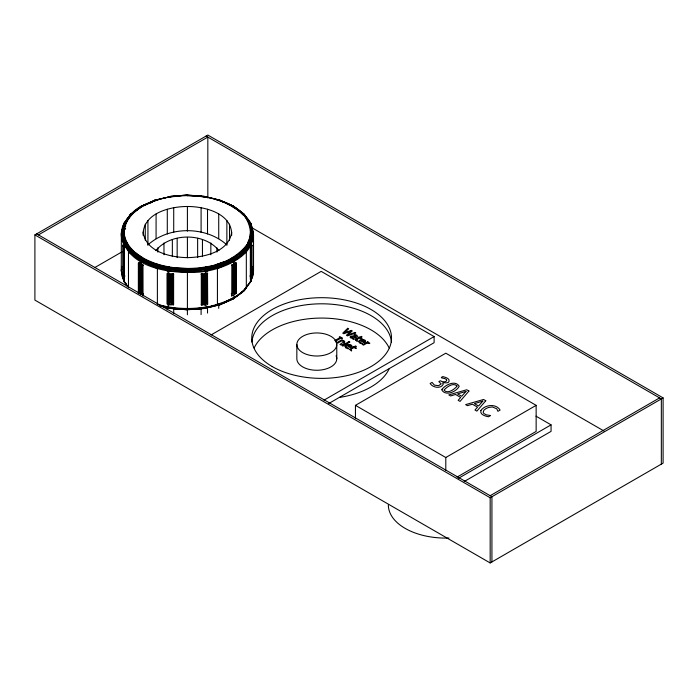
<?xml version="1.0" encoding="UTF-8"?>
<svg xmlns="http://www.w3.org/2000/svg" width="698" height="698" viewBox="0 0 698 698"><rect width="100%" height="100%" fill="white"/><g stroke="black" fill="none" stroke-linecap="round" stroke-linejoin="round"><path stroke-width="1.05" d="M173.584 304.459C172.589 302.007 168.654 302.304 167.11 304.058L167.11 273.494L173.497 274.48L173.584 273.895L173.584 304.459C173.418 305.34 165.583 304.712 167.948 303.246L167.948 273.738M207.507 273.215L207.69 304.058L201.303 305.043L202.176 303.246L202.176 273.738M167.895 197.394C183.862 194.812 200.527 194.698 216.066 199.584C231.902 203.511 249.788 214.251 251.315 232.146C248.968 253.706 225.934 263.643 206.913 266.723C190.947 269.55 174.36 268.948 158.734 264.542C144.922 260.241 129.828 252.449 125.038 237.765C121.225 224.381 131.041 212.271 142.209 206.05C156.108 198.738 171.804 195.667 187.404 195.239C210.7 196.068 238.158 201.801 250.896 223.456L253.531 234.502L253.531 270.362L252.72 276.338L250.294 282.166C252.432 277.438 254.299 271.679 252.99 266.383M202.734 273.476L202.595 304.878L201.757 303.543L201.757 274.035M124.462 229.197L125.666 222.592L132.053 213.693L142.209 206.05L155.445 200.186L141.258 206.137L130.474 214.303L123.625 224.006L121.373 233.874L121.269 270.362L122.08 276.338L124.506 282.166L122.944 277.909M216.886 305.139L220.027 304.721L233.542 298.735L234.162 297.365L233.69 294.984L236.439 293.334L236.439 262.771L231.448 265.24M121.81 266.383L121.269 270.362L122.499 275.928M143.107 235.278C142.505 213.352 169.841 206.468 187.404 206.486C204.968 206.468 232.294 213.352 231.701 235.278M231.701 232.059C228.927 251.978 204.287 257.353 187.404 257.632C170.513 257.353 145.873 251.978 143.107 232.059M219.355 200.186L233.542 206.137L243.916 213.937L251.184 224.006L250.294 222.706C264.908 253.906 221.711 270.807 197.743 272.211C170.225 273.913 125.57 268.023 121.373 233.874L123.912 223.456L125.666 222.592C115.057 256.698 162.329 269.114 187.404 269.044C210.43 268.983 235.723 261.584 249.134 241.691C252.327 231.71 249.238 221.554 242.747 213.693C234.729 207.498 225.882 202.341 216.066 199.584M233.69 264.42L234.092 260.825L232.05 257.832M170.312 197.045L170.67 196.339L187.404 195.074L204.287 196.382L204.488 197.045M198.773 308.647L204.13 308.525L204.488 307.818C219.504 303.962 235.523 299.669 246.324 287.698L246.324 251.838L234.092 260.825L217.427 268.521L217.427 304.389L220.42 304.014L234.092 297.959M250.294 282.166L252.057 275.745L252.057 245.181L251.55 245.129M143.36 265.24L140.176 263.879L140.926 260.118L142.758 257.832L132.053 250.591L131.145 248.61M124.366 223.028C113.277 257.763 162.032 270.536 187.404 270.449C212.768 270.536 261.523 257.763 250.434 223.028L247.45 220.795M121.818 269.027L121.373 270.999L122.569 275.518M250.346 276.975L250.826 274.846M248.069 284.592L250.434 281.844L251.097 278.921M251.542 276.966L251.987 275.021M252.685 273.555L250.896 281.407L244.326 290.56L233.542 298.735L219.722 304.799M201.757 303.543L201.303 305.043L201.294 273.607M142.593 293.177L138.361 293.334L138.361 262.771L140.176 263.879L140.682 262.239L141.188 262.265M154.537 200.413L170.862 196.504L154.773 200.152L154.389 200.858L143.64 205.613M252.057 245.181L250.346 248.863L250.346 279.427L251.106 277.97M247.45 243.323L249.762 237.765M125.474 224.948L127.359 220.795L132.053 213.693L130.474 214.303L130.221 214.81L134.723 211.485M140.708 206.913L142.209 206.05L133.571 213.012L130.064 216.799M243.654 248.61L242.747 250.591L244.588 252.929L251.184 243.742L253.435 233.874L250.434 223.028M253.13 271.592L252.981 269.027M246.324 287.698L244.326 290.56C224.363 308.088 195.894 311.657 170.391 308.246L166.962 306.675L157.382 304.389L157.382 268.521L140.708 260.825L128.476 251.838L128.476 287.698M205.16 304.494L206.137 302.932L206.137 273.424M130.892 213.937L123.625 224.006L127.341 218.518L131.015 214.556M155.881 250.599C170.478 232.539 204.322 232.539 218.919 250.599M246.9 286.232L243.375 291.145L251.184 280.866L250.434 281.844M123.249 245.129L122.743 245.181L122.743 275.745L124.462 279.427L124.462 248.863L123.694 247.406L124.506 246.307L122.08 240.478L121.321 236.003A66.136 38.181 0 0 1 124.506 222.706M147.932 244.902C168.89 225.934 205.91 225.934 226.867 244.902M170.129 274.235L170.129 302.688L168.375 304.284L169.134 302.81L167.948 303.246M220.42 200.858L220.027 200.152L204.13 196.339L187.404 195.606M167.895 307.478L170.862 308.368L161.072 306.23M201.216 273.895L201.303 274.48L203.877 274.131L207.838 270.815L187.404 271.993L166.962 270.815L169.649 273.93M169.649 304.494L166.962 306.675C180.468 309.074 194.341 309.074 207.838 306.675L203.877 304.694M141.694 205.997C124.654 214.408 115.659 236.701 131.425 251.044C146.589 264.743 167.511 269.201 187.404 269.698C215.281 271.854 273.511 248.846 243.375 213.728L232.05 206.285L233.106 205.997L234.092 206.913M130.221 214.81L138.291 208.737M234.284 297.549L219.355 304.686M241.054 292.453L242.747 291.179M244.588 290.063L233.106 298.866L232.05 298.587M140.176 263.879L141.493 262.928M231.492 293.588L233.115 292.907L233.115 264.446M137.192 209.749L142.758 206.285L155.445 200.186M34.9 234.894L207.829 135.054L663.1 397.904L663.1 463.106L490.171 562.946L34.9 300.096L34.9 234.894L490.171 497.744L663.1 397.904M38.425 234.894L207.829 137.096L207.829 197.944M94.893 267.5L122.185 251.742M236.439 293.334L234.118 292.802L231.221 293.841L232.739 295.516L233.69 294.984M211.066 334.944L321.176 271.374L434.112 336.576L434.112 342.692L328.706 403.549M334.752 340.641L340.101 337.562L339.237 337.064L339.926 336.672L342.535 338.172L341.846 338.565L340.99 338.076L335.651 341.156L336.506 341.654L335.817 342.046M324.003 400.155L434.112 336.576M355.448 418.39L355.448 405.346L445.795 353.188L536.143 405.346L536.143 431.425L457.094 477.074M355.448 405.346L445.795 457.513L536.143 405.346M458.507 478.287L551.062 424.855L551.062 431.373L464.179 481.541M490.171 495.702L659.575 397.904M139.905 293.535L141.188 292.828L138.361 293.334M231.448 295.804L232.739 295.516M224.512 302.304L226.396 301.37M170.923 304.694L173.13 303.621L173.13 274.113M202.176 303.246L205.177 302.723L205.177 273.215M143.579 293.841L140.638 294.713M140.926 206.451L155.087 200.073M206.913 266.723L203.947 267.788L204.488 270.693L220.42 266.889L219.355 264.097M150.288 202.568L158.734 199.584M148.534 203.615L151.483 202.568M216.066 264.542L224.512 261.549M140.219 293.605L142.156 293.02L143.308 293.588L140.176 294.443M206.913 307.478L199.183 308.691M125.212 228.909L123.764 229.171M207.925 307.233L216.066 305.288M204.13 308.525L220.027 304.721L220.42 304.014C201.007 309.746 179.962 310.915 160.357 305.445M207.69 273.494L203.877 274.131M250.05 275.823L252.057 275.745M202.734 302.993L206.137 302.932L207.69 304.058M123.04 276.487L124.768 276.251M199.419 308.516L201.556 308.219M123.712 228.996L125.631 228.743L123.904 228.499M170.513 196.382L187.404 195.1L187.404 195.745M187.404 309.537L204.418 308.246M204.287 308.481L187.404 309.799L170.391 308.246M189.472 309.153L194.637 308.874M233.612 292.828L234.118 292.802L234.633 294.443M189.376 309.17L196.286 308.856M140.167 262.265L140.682 262.239M124.759 275.823L122.743 275.745L124.672 275.998M177.528 268.058L170.862 267.788L167.895 266.723M178.513 308.856L185.424 309.17M187.404 195.335L193.782 195.815M196.967 196.059L202.289 196.461M170.513 308.481L187.404 309.772M158.734 264.542L155.445 264.097L154.389 266.889L170.312 270.693L170.862 267.788L187.404 268.512L187.404 314.781M197.281 196.059L206.913 197.394M173.244 308.219L175.381 308.516M170.129 302.688L173.13 303.621M250.224 276.164L251.769 276.487M124.462 225.437L125.78 225.873M161.788 306.021L166.874 307.233M159.825 305.715L170.862 308.368M205.674 302.81L206.137 302.932M243.375 213.728L245.748 216.38M219.722 200.073L233.106 205.997L244.588 214.81M222.374 201.722L224.32 202.586M227.251 203.886L231.16 205.613M206.067 136.075L661.338 398.916L661.338 464.126M251.21 227.339L603.927 430.98M536.003 416.156L551.062 424.855M36.662 233.874L491.933 496.723L491.933 561.925M236.692 209.217L238.376 210.351M136.319 253.487L132.053 250.591L130.221 252.929L123.625 243.742L125.666 241.691L127.359 243.323M240.906 212.061L244.003 214.984M238.48 210.63L243.654 215.508M124.366 281.844L123.625 280.866L127.333 285.979M251.106 247.406L250.294 246.307L251.184 243.742L249.134 241.691L250.538 232.059L253.13 233.28C249.003 262.963 212.244 270.335 187.404 271.234C162.555 270.335 125.806 262.963 121.67 233.28L123.494 232.146L124.314 233.49M124.968 282.14L126.731 284.592M127.909 286.913L123.912 281.407L123.014 277.481M123.694 247.406L122.743 245.181M123.869 277.315L124.305 279.244M123.258 276.966L123.703 278.921M123.694 277.97L124.506 282.166M141.109 264.42L140.638 261.506L140.682 292.802M490.171 497.744L490.171 562.946M445.795 457.513L445.795 470.548M336.776 344.48A19.963 11.526 0 0 1 306.823 354.462A19.963 11.526 0 0 1 306.823 334.499A19.963 11.526 0 0 1 336.776 344.48L336.776 358.746M296.842 344.48L296.842 358.746A19.963 11.526 0 0 0 319.414 370.167A19.963 11.526 0 0 0 336.096 355.762M251.044 246.185L251.044 275.693M250.538 247.284L250.538 275.736M235.601 262.431L235.601 292.994M235.13 262.326L235.13 292.89M234.118 263.294L234.118 292.802M232.643 264.559L232.643 293.02M231.823 264.908L231.771 296.031M229.529 224.154L229.529 240.243M226.867 220.446L226.867 245.111M218.727 213.972L218.727 238.637M218.727 305.113L218.727 308.376M216.93 247.825L216.93 252.118M210.84 242.983L210.84 254.779M207.515 209.269L207.515 233.935M207.515 307.635L207.515 313.079M207.254 272.962L207.254 303.525M206.94 273.782L206.94 303.298M204.671 274.235L204.671 302.688M203.659 274.297L203.659 302.749M202.446 239.458L202.446 256.62M201.094 207.734L201.094 232.399M201.094 308.08L201.094 314.615M197.639 238.315L197.639 257.614M187.404 206.486L187.404 231.151M187.404 237.372L187.404 257.754M177.161 238.315L177.161 257.614M173.715 207.734L173.715 232.399M173.715 308.08L173.715 313.533M173.505 273.607L173.497 305.043M172.476 273.66L172.476 303.168M172.354 239.458L172.354 256.62M172.074 273.476L172.074 302.993M171.141 274.297L171.141 302.749M169.623 273.215L169.623 302.723M168.672 273.424L168.672 302.932M167.441 273.058L167.441 303.621M167.293 209.269L167.293 233.935M167.293 307.635L167.293 309.816M163.969 242.983L163.969 254.779M157.87 247.825L157.87 252.118M156.082 213.972L156.082 238.637M147.932 220.446L147.932 245.111M145.271 224.154L145.271 240.243M142.977 264.908L143.038 296.031M142.156 264.559L142.156 293.02M141.685 264.446L141.685 292.907M139.67 262.326L139.67 292.89M139.199 262.431L139.199 292.994M124.462 227.548L124.462 229.659M124.27 247.284L124.27 275.736M123.764 246.185L123.764 275.693M448.945 538.036A57.393 33.138 0 0 1 388.341 504.951M389.135 368.858A69.879 40.344 0 0 1 339.725 397.38M254.151 347.97A69.879 40.344 0 0 1 321.638 318.07A69.879 40.344 0 0 1 389.135 347.97M251.856 342.046A69.879 40.344 0 0 1 321.638 303.805A69.879 40.344 0 0 1 391.421 342.046M456.92 385.907L456.902 386.404C454.162 389.405 447.88 394.117 444.164 390.4L444.19 389.894C446.964 386.919 453.168 382.251 456.92 385.907M446.694 380.148L446.362 381.091L444.783 381.841L442.2 381.666L440.359 380.768L438.859 381.632L441.188 383.9L438.632 385.689L434.435 385.139L432.045 382.399L430.143 383.499C432.708 387.73 440.927 389.091 443.274 384.258C440.482 380.776 448.099 384.781 449.084 381.335C449.835 378.185 445.01 377.269 442.837 376.597C437.934 378.648 446.205 377.461 446.694 380.148M350.291 336.916L350.239 337.16A2.155 1.248 0 0 0 350.605 337.849L353.188 338.591L352.656 338.905L353.493 339.385C357.341 338.923 359.505 335.153 354.828 334.464L353.965 334.961L356.285 335.947L355.971 336.986L353.345 335.913L350.954 336.235A2.434 1.405 0 0 0 350.291 336.916M442.026 389.327L441.86 390.103C445.734 396.499 456.605 391.639 459.214 386.238C455.375 379.869 445.516 384.72 442.026 389.327M345.074 346.313L345.65 347.813L348.319 348.913C351.024 348.171 343.591 347.648 347.054 345.728L350.544 347.744C355.404 344.917 346.225 342.753 345.074 346.313M358.737 341.331L359.322 342.831L361.992 343.94C364.67 343.189 357.271 342.674 360.718 340.755L364.208 342.77C369.067 339.943 359.889 337.771 358.737 341.331M343.835 341.872L339.961 344.437L340.807 344.925C344.472 344.847 346.897 340.196 342.177 340.545L342.735 340.223L341.889 339.734L336.855 342.648L337.701 343.137L341.462 340.964L342.552 341.086A2.042 1.178 0 0 1 343.634 341.549L343.835 341.872M349.759 349.497L351.469 351.033C352.56 350.03 348.634 348.965 354.2 347.656L355.762 348.555L356.46 348.154L354.907 347.255L356.346 346.417L355.5 345.929L354.052 346.766L353.485 346.435L352.778 346.836L353.354 347.168L349.759 349.497M355.483 339.935L357.193 341.47C358.563 340.397 354.008 339.821 359.924 338.094L361.477 338.992L362.183 338.591L360.622 337.692L362.07 336.855L361.224 336.366L359.775 337.204L359.2 336.872L358.502 337.274L359.069 337.605L355.483 339.935M480.852 410.529C479.7 414.691 485.363 416.2 488.478 416.767L490.607 415.537L486.323 414.856L483.958 413.609L483.147 412.361L483.889 410.18L485.93 408.609L488.583 407.449L492.413 406.978L496.758 408.784L497.944 411.296L500.1 410.058C496.051 403.374 485.005 404.578 480.852 410.529M351.556 336.959L352.856 338.085L355.291 337.378L353.136 336.523L351.556 336.959M351.085 346.138L350.361 346.889L347.7 345.353L349.838 345.091L351.085 346.138M364.749 341.165L364.033 341.915L361.363 340.38L363.51 340.118L364.749 341.165M468.934 391.028L460.034 401.394L458.15 400.303L460.68 397.441L455.558 394.475L450.585 395.941L448.788 394.902L466.735 389.763L468.934 391.028M485.773 400.757L476.874 411.113L474.989 410.031L477.519 407.161L472.398 404.203L467.424 405.66L465.627 404.622L483.574 399.483L485.773 400.757M465.967 391.421L461.71 396.272L457.574 393.881L465.967 391.421M482.807 401.141L478.549 405.992L474.413 403.61L482.807 401.141M347.735 328.313L342.735 333.173L343.721 333.749L350.623 331.297L346.417 335.302L347.43 335.886L355.823 332.981L354.95 332.475L347.97 334.953L352.246 330.922L351.338 330.398L344.419 332.841L348.651 328.837L347.735 328.313M349.026 341.575L342.02 345.623L342.866 346.112L349.881 342.064L349.026 341.575M367.671 341.758L362.637 344.664L363.484 345.152L367.052 343.093C369.408 344.28 371.589 342.831 367.767 342.674L368.518 342.247L367.671 341.758M272.229 366.563A69.879 40.344 0 0 0 389.135 348.476A69.879 40.344 0 0 0 303.551 299.067A69.879 40.344 0 0 0 272.229 366.563"/></g></svg>
